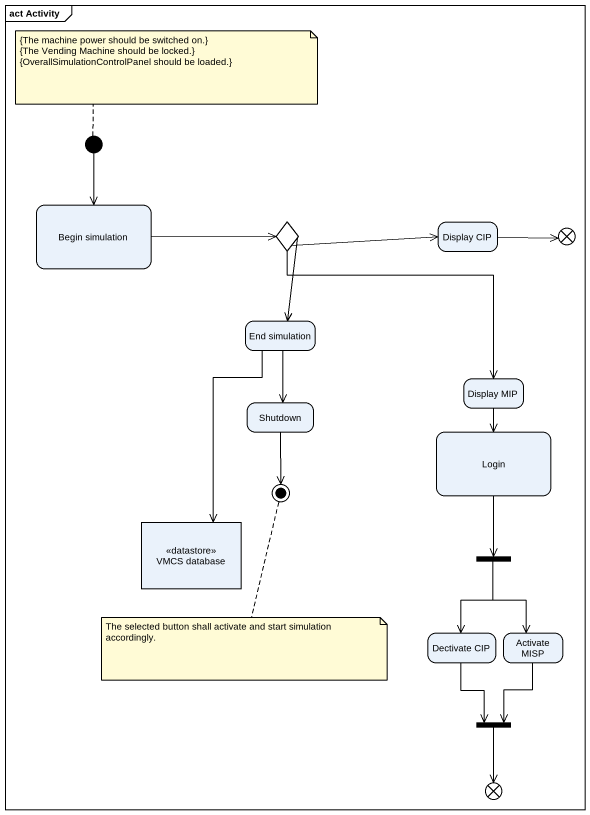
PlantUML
@startuml
mainframe act Activity
hide empty description
state initial1 <<start>>
state "Begin simulation" as Begin_simulation
state choice1 <<choice>>
state "Display CIP" as Display_CIP
state flowfinal1 <<end>>
state "End simulation" as End_simulation
state Shutdown
state "Display MIP" as Display_MIP
state Login
state final1 <<end>>
state "VMCS database" as VMCS_database <<datastore>>
state fork1 <<fork>>
state "Dectivate CIP" as Dectivate_CIP
state "Activate MISP" as Activate_MISP
state fork2 <<join>>
state flowfinal2 <<end>>
initial1 --> Begin_simulation
Begin_simulation -right-> choice1
choice1 -right-> Display_CIP
choice1 --> End_simulation
choice1 --> Display_MIP
Display_CIP -right-> flowfinal1
End_simulation --> Shutdown
End_simulation --> VMCS_database
Shutdown --> final1
Display_MIP --> Login
Login --> fork1
fork1 --> Dectivate_CIP
fork1 --> Activate_MISP
Dectivate_CIP --> fork2
Activate_MISP --> fork2
fork2 --> flowfinal2
note top of initial1
  {The machine power should be switched on.}
  {The Vending Machine should be locked.}
  {OverallSimulationControlPanel should be loaded.}
end note
note bottom of final1 : The selected button shall activate and start simulation accordingly.
@enduml
